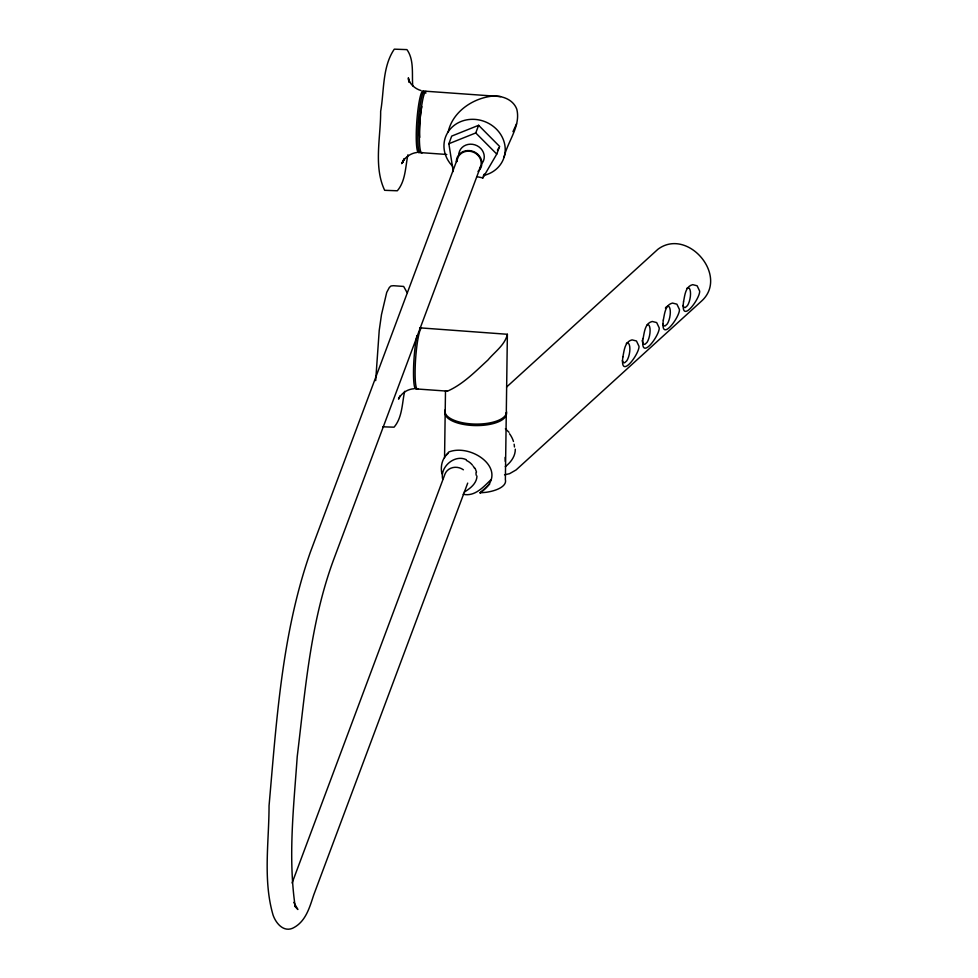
<?xml version="1.0" encoding="UTF-8"?>
<svg xmlns="http://www.w3.org/2000/svg" width="978" height="978" viewBox="0 0 978 978"><rect width="100%" height="100%" fill="white"/><g stroke="black" fill="none" stroke-linecap="round" stroke-linejoin="round"><path stroke-width="1.47" d="M444.562 457.777L445.161 414.293M445.186 412.814L445.491 390.833L447.472 391.151C463.156 384.232 475.406 371.457 487.912 360.051C494.599 351.982 505.076 344.916 507.374 334.28L422.251 328.021A30.77 3.998 -85.9 0 0 415.613 358.926A30.77 3.998 -85.9 0 0 418.095 388.877M507.374 334.28L506.323 410.723A30.77 12.323 0.8 0 1 475.222 424.085A30.77 12.323 0.8 0 1 445.32 409.599M375.686 380.613L379.219 330.442L381.481 314.635L386.726 292.385L389.354 287.459L391.029 285.967L393.474 285.71L403.657 286.444L407.105 292.618M407.912 154.83C405.357 166.822 405.625 181.126 397.312 190.783L384.672 190.307C373.351 166.602 380.821 136.871 380.65 111.358C384.244 90.893 382.227 66.822 394.305 49.157L406.946 49.621C414.256 59.89 411.799 73.9 412.728 85.844M404.623 391.322C402.08 403.278 402.349 417.557 394.048 427.178L382.875 426.811M476.971 475.993C476.799 483.487 470.088 488.572 464.244 492.105M515.308 449.195C515.345 456.469 510.773 462.374 505.296 466.677M448.12 132.348C452.191 112.189 472.472 98.301 492.154 96.15C501.946 95.465 513.034 99.291 516.775 109.133C521.029 126.138 507.606 141.309 504.073 157.226M403.242 160.233L402.533 162.69L404.391 158.558L401.665 163.656C404.379 157.666 410.283 153.338 416.799 152.495M400.002 395.821L398.523 399.122C401.347 393.193 407.496 389.11 414.036 388.743M453.242 171.529L448.865 143.729L451.714 136.089L478.609 125.306L499.624 146.456L496.763 154.084L482.851 177.935L476.934 176.651M457.484 158.68L310.319 552.264C281.872 633.414 276.578 720.676 269.048 805.75C269.048 841.813 262.813 880.004 273.07 915.078C275.772 922.914 283.131 932.156 292.446 928.318C305.625 922.107 309.488 907.743 313.681 895.066L467.704 483.108M448.865 143.729L475.76 132.947L478.609 125.306M480.748 166.138L333.608 559.722C310.319 622.644 305.283 690.554 297.214 756.679C293.791 806.544 287.862 857.095 295.246 906.863L294.806 904.87M482.851 177.935L484.281 174.108M292.092 883.012L445.051 473.914A12.225 11.088 20.5 0 1 463.389 469.795M512.961 131.663L516.567 123.815M497.423 150.221L498.89 147.702M446.347 454.941L448.792 452.007C472.117 442.728 511.934 471.445 480.039 492.851L486.09 492.313A30.77 12.323 0.8 0 0 505.369 479.685L506.298 412.203A30.77 12.323 0.8 0 1 475.21 425.564A30.77 12.323 0.8 0 1 445.308 411.078M665.395 308.094L666.116 307.214M447.973 453.474C442.093 458.389 440.234 466.555 441.922 473.841M506.592 387.031L657.901 249.28C687.668 226.957 729.551 276.346 701.25 301.358L516.078 469.941L509.562 473.682L504.538 474.819M491.017 479.672C483.425 486.885 474.941 496.934 463.144 494.257M480.039 492.851L489.685 484.073M686.972 288.241L687.693 287.801A10.061 3.619 -79.5 0 1 690.529 293.999A10.061 3.619 -79.5 0 1 687.448 305.601L685.37 307.483A10.061 3.619 -79.5 0 1 682.999 305.405M666.434 306.835L667.473 306.2A10.061 3.619 -79.5 0 1 670.321 312.398A10.061 3.619 -79.5 0 1 667.228 323.999L665.15 325.894A10.061 3.619 -79.5 0 1 662.778 323.816M626.311 343.449L627.032 343.009A10.061 3.619 -79.5 0 1 629.881 349.207A10.061 3.619 -79.5 0 1 626.788 360.809L624.71 362.704A10.061 3.619 -79.5 0 1 622.338 360.625M500.614 96.565L426.591 91.284A30.978 4.034 -85.9 0 0 419.892 122.397A30.978 4.034 -85.9 0 0 422.41 152.556M421.347 152.666L446.775 154.475M417.044 388.987L447.472 391.151M466.188 459.672C454.697 454.085 439.794 467.007 442.667 479.098M421.029 90.551C415.479 88.974 410.748 84.878 408.413 79.585L409.599 82.238L408.327 77.812L409.048 82.201M505.381 428.804L509.025 432.3M475.76 132.947L496.763 154.084M295.674 907.181L297.862 909.503L293.803 902.376M475.088 468.23L476.518 472.068M505.125 457.386L505.284 461.408M647.253 324.61A10.061 3.619 -79.5 0 1 650.101 330.808A10.061 3.619 -79.5 0 1 647.008 342.41L644.93 344.293A10.061 3.619 -79.5 0 1 642.191 340.356M509.514 433.731A22.58 19.022 47.7 0 1 513.462 441.481M514.122 444.22A22.58 19.022 47.7 0 1 514.44 446.97M466.433 460.455A14.511 12.225 47.7 0 1 472.35 465.002M473.12 466.005A14.511 12.225 47.7 0 1 474.428 468.156M475.944 472.777A14.511 12.225 47.7 0 1 476.115 475.125M416.506 388.767A30.77 3.998 -85.9 0 1 413.511 371.432A30.77 3.998 -85.9 0 1 416.97 335.588M419.611 328.021A30.77 3.998 -85.9 0 1 420.662 327.911M452.655 166.297A30.978 28.093 20.5 0 1 456.97 123.485A30.978 28.093 20.5 0 1 502.142 136.993A30.978 28.093 20.5 0 1 483.425 175.502M456.347 161.504A12.91 11.712 20.5 0 1 474.159 151.834A12.91 11.712 20.5 0 1 478.034 171.419M458.731 155.135A12.91 11.712 20.5 0 1 474.953 144.854A12.91 11.712 20.5 0 1 482.472 162.751M419.77 137.348A19.364 2.518 -85.9 0 1 420.931 111.7M421.151 110.318A19.364 2.518 -85.9 0 1 421.873 106.7M420.809 152.434A30.978 4.034 -85.9 0 1 418.608 118.252A30.978 4.034 -85.9 0 1 425.87 93.154M419.269 152.323A30.978 4.034 -85.9 0 1 416.762 122.177A30.978 4.034 -85.9 0 1 423.45 91.064M457.032 161.553A12.225 11.088 20.5 0 1 472.398 151.81A12.225 11.088 20.5 0 1 479.513 168.754M622.876 356.909C619.612 380.858 639.49 353.84 639.001 346.322L636.458 340.98L632.045 339.879C624.71 341.566 624.147 350.809 622.876 356.909M643.096 338.498C639.832 362.447 659.71 335.43 659.221 327.923L656.678 322.581L652.265 321.469C644.93 323.156 644.368 332.41 643.096 338.498M663.316 320.099C660.04 344.036 679.93 317.019 679.441 309.513L676.898 304.17L672.485 303.07C665.15 304.757 664.588 313.999 663.316 320.099M683.536 301.737C680.297 325.613 700.162 298.583 699.661 291.114L697.118 285.772L692.705 284.659C685.358 286.358 684.796 295.625 683.536 301.737"/></g></svg>
